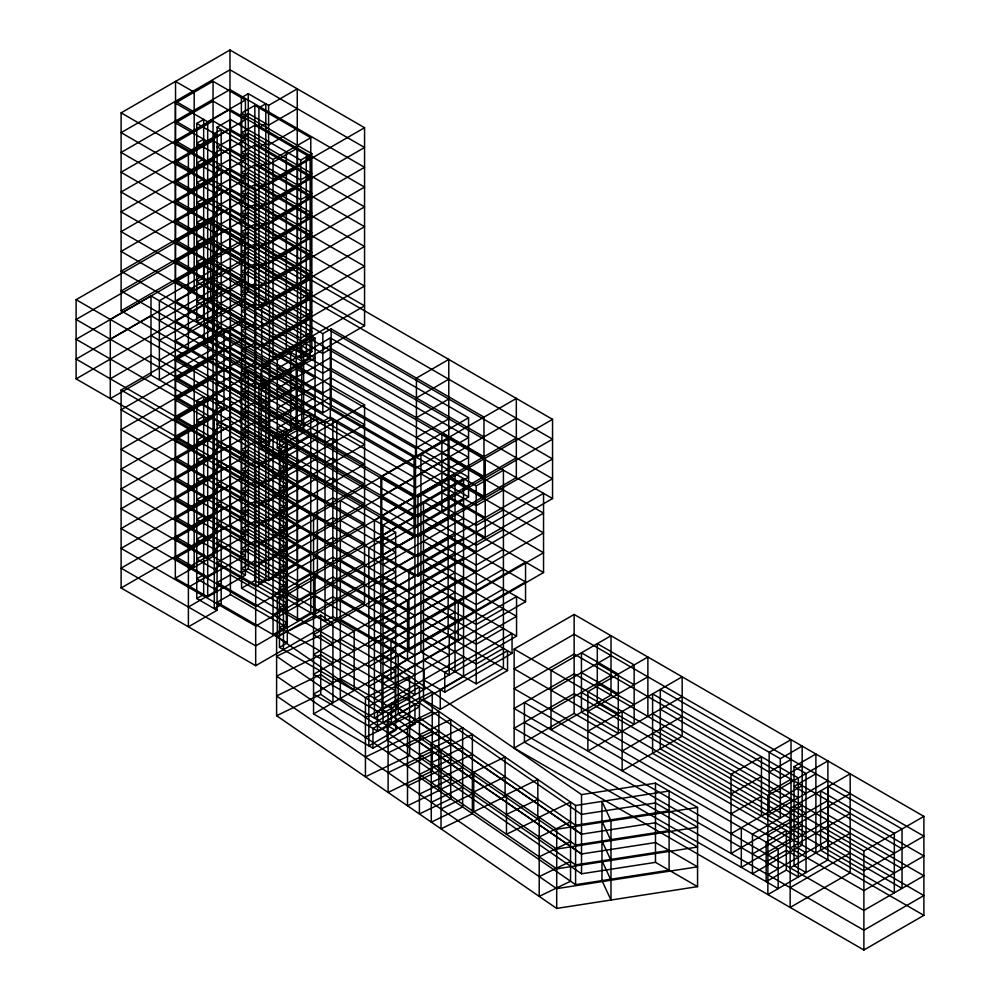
<?xml version="1.0" encoding="UTF-8"?>
<svg xmlns="http://www.w3.org/2000/svg" width="1000" height="1000" viewBox="0 0 1000 1000"><rect width="100%" height="100%" fill="white"/><g stroke="black" fill="none" stroke-linecap="round" stroke-linejoin="round"><path stroke-width="1.5" d="M245.413 377.137L245.413 99.987L213.05 81.3L175.325 103.075L175.325 578.2L207.688 596.888L245.413 575.1L245.413 377.137L207.688 398.913M310.775 553.45L297.488 561.125L241.55 528.825L254.838 521.163L325.025 561.675L332.837 557.163L407.525 600.288L407.525 659.675L332.837 616.55L325.025 621.075L254.838 580.55L254.838 105.425L241.55 113.1L241.55 588.225L297.488 620.513L310.775 612.837L310.775 414.875L297.488 422.55L297.488 620.513M258.913 285.95L258.913 305.75L265.812 301.762L265.812 103.8L258.913 107.775L258.913 285.95L265.812 281.962M121.112 112.85L229.975 50L364.562 127.7L364.562 325.662L255.688 388.525L121.112 310.825L121.112 112.85L255.688 190.55L364.562 127.7M196.762 123.425L203.663 119.438L203.663 317.4L196.762 321.388L196.762 123.425L217.075 135.15L188.4 151.7L188.4 349.675M268.6 105.4L248.275 93.675L241.375 97.662L241.375 295.625L248.275 291.637L268.6 303.375L268.6 105.4L297.262 88.85L297.262 286.812M175.325 103.075L207.688 121.762L245.413 99.987M188.4 428.862L188.4 626.825L217.075 610.275L217.113 127.2L230.4 119.537L300.7 160.113L311.837 153.688L311.837 351.65L300.7 358.088L230.4 317.5L217.113 325.175M203.663 139.238L196.762 143.212L217.075 154.95L188.4 171.5M241.375 117.463L248.275 113.475L268.6 125.2L297.262 108.65M203.663 159.025L196.762 163.012L217.075 174.737L188.4 191.3M241.375 137.25L248.275 133.275L268.6 145L297.262 128.438M214.288 153.338L221.188 149.35M258.913 127.575L265.812 123.588M203.663 178.825L196.762 182.812L217.075 194.537L188.4 211.1M241.375 157.05L248.275 153.062L268.6 164.8L297.262 148.238M214.288 173.137L221.188 169.15M258.913 147.375L265.812 143.387M203.663 198.625L196.762 202.613L217.075 214.338L188.4 230.888M241.375 176.85L248.275 172.862L268.6 184.587L297.262 168.038M214.288 192.925L221.188 188.95M258.913 167.175L265.812 163.188M273.05 159.5L310.775 137.725L310.775 335.688L273.05 357.463L273.05 159.5L217.113 127.2M203.663 218.425L196.762 222.4L217.075 234.137L188.4 250.688M241.375 196.637L248.275 192.662L268.6 204.387L297.262 187.838M214.288 212.725L221.188 208.738M258.913 186.962L265.812 182.987M76.112 299.688L210.688 221.988L552.55 419.35L552.55 498.537L417.962 576.237L76.112 378.875L76.112 299.688L417.962 497.05L552.55 419.35M203.663 238.212L196.762 242.2L217.075 253.925L188.4 270.487M241.375 216.438L248.275 212.45L268.6 224.188L297.262 207.625M214.288 232.525L221.188 228.538M258.913 206.762L265.812 202.775M203.663 258.012L196.762 262L217.075 273.725L188.4 290.275M241.375 236.238L248.275 232.25L268.6 243.988L297.262 227.425M214.288 252.325L221.188 248.337M258.913 226.562L265.812 222.575M121.112 310.825L229.975 247.963L364.562 325.662M150.988 295.925L110.288 319.425L110.288 398.6L150.988 375.112L269.562 443.562L269.562 364.387L150.988 295.925L150.988 375.112M204.213 265.188L244.875 241.713L244.875 320.9L204.213 344.375L204.213 265.188L322.837 333.675L331.125 328.888L483.975 417.125L483.975 496.312L331.125 408.075L322.837 412.863L204.213 344.375M203.663 277.812L196.762 281.788L217.075 293.525L188.4 310.075M241.375 256.038L248.275 252.05L268.6 263.775L297.262 247.225M214.288 272.113L221.188 268.137M258.913 246.363L265.812 242.375M110.288 339.212L150.988 315.725L269.562 384.175L261.175 389.012L414.062 477.287M244.875 261.512L204.213 284.988L322.837 353.475L331.125 348.675L483.975 436.925M159.362 320.562L212.6 289.825M203.663 297.6L196.762 301.588L217.075 313.325L188.4 329.875M241.375 275.825L248.275 271.85L268.6 283.575L297.262 267.025M214.288 291.913L221.188 287.925M258.913 266.15L265.812 262.175M76.112 378.875L244.875 281.312M159.362 340.35L212.6 309.625M214.288 311.712L221.188 307.725M207.688 319.725L245.413 297.95M110.288 378.812L150.988 355.312L269.562 423.775L261.175 428.612L414.062 516.875M244.875 301.112L204.213 324.575L322.837 393.062L331.125 388.275L483.975 476.512M254.838 303.4L241.55 311.062L311.837 351.65M159.362 360.15L212.6 329.412M310.125 279.387L261.688 307.35L261.688 386.538L310.125 358.575L310.125 159.125L306.275 156.9L306.275 354.862L310.125 357.1M207.688 339.525L245.413 317.75M121.112 390.012L229.975 327.15L364.562 404.85L364.562 602.825L255.688 665.675L121.112 587.975L121.112 390.012L255.688 467.713L364.562 404.85M217.113 344.975L230.4 337.3L290.625 372.062M254.838 323.188L241.55 330.863L301.762 365.637M175.538 376.887L223.975 348.925M261.688 327.15L310.125 299.188M207.688 359.325L245.413 337.55M217.113 364.762L230.4 357.1L290.625 391.863M254.838 342.987L241.55 350.662L301.762 385.425M175.538 396.688L223.975 368.725M261.688 346.95L310.125 318.988M207.688 379.113L245.413 357.337M217.113 384.562L230.4 376.887L290.625 411.662M254.838 362.788L241.55 370.462L301.762 405.225M196.762 400.575L203.663 396.587L203.663 594.55L196.762 598.538L196.762 400.575L217.075 412.3M268.6 580.525L268.6 382.562L248.275 370.825L241.375 374.812L241.375 572.775L248.275 568.8L268.6 580.525L297.262 563.975L297.262 366M175.538 416.488L223.975 388.525M261.688 366.75L310.125 338.787M261.175 369.225L414.062 457.488L414.062 536.675L261.175 448.4L261.175 369.225L269.562 364.387M468.562 417.762L415.525 448.375L277.262 368.562L330.312 337.938L468.562 417.762L468.562 496.95L415.525 527.562L277.262 447.75L277.337 359.938L315.05 338.162L315.05 417.35L277.337 439.125M217.113 404.363L230.4 396.688L290.625 431.45L290.625 352.275M254.838 382.587L241.55 390.25L301.762 425.025L301.762 345.838M203.663 416.388L196.762 420.375L217.075 432.1L188.4 448.65M241.375 394.613L248.275 390.625L268.6 402.35L297.262 385.8M175.538 436.275L223.975 408.312L223.975 329.137L175.538 357.1L175.538 556.55L194.188 567.312L194.188 369.35L175.538 358.575M203.663 436.188L196.762 440.163L217.075 451.9L188.4 468.45M241.375 414.412L248.275 410.425L268.6 422.15L297.262 405.6M214.288 430.487L221.188 426.512M258.913 404.725L265.812 400.75M203.663 455.975L196.762 459.963L217.075 471.688L188.4 488.25M241.375 434.2L248.275 430.225L268.6 441.95L297.262 425.4M214.288 450.288L221.188 446.3M258.913 424.525L265.812 420.538M203.663 475.775L196.762 479.762L217.075 491.488L188.4 508.05M241.375 454L248.275 450.012L268.6 461.75L297.262 445.188M214.288 470.087L221.188 466.1M258.913 444.325L265.812 440.337M261.175 448.4L269.562 443.562M277.262 447.75L330.312 417.125L468.562 496.95M279.488 449.4L287.3 444.875L287.3 642.85L279.488 647.362L279.488 449.4L283.45 451.688L283.45 649.65M287.3 444.875L175.325 380.238L213.05 358.462L325.025 423.1L332.837 418.587L332.837 616.55M203.663 495.575L196.762 499.562L217.075 511.287L188.4 527.837M241.375 473.8L248.275 469.812L268.6 481.538L297.262 464.988M214.288 489.875L221.188 485.9M258.913 464.125L265.812 460.138M273.05 456.45L286.337 448.775L230.4 416.488L217.113 424.15L287.3 464.675L279.488 469.188L283.45 471.488M310.775 434.675L297.488 442.35L241.55 410.05L254.838 402.375L325.025 442.9L332.837 438.387L336.812 440.675M279.7 460.288L317.413 438.512M203.663 515.375L196.762 519.35L217.075 531.087L188.4 547.638M241.375 493.587L248.275 489.613L268.6 501.337L297.262 484.787M214.288 509.675L221.188 505.688M258.913 483.913L265.812 479.938M273.05 476.25L286.337 468.575L230.4 436.287L217.113 443.95L287.3 484.475L279.488 488.988L283.45 491.275M310.775 454.475L297.488 462.137L241.55 429.85L254.838 422.175L325.025 462.7L332.837 458.188L336.812 460.475M416.425 397.925L448.787 379.237M279.7 480.075L317.413 458.3M203.663 535.163L196.762 539.15L217.075 550.875L188.4 567.438M241.375 513.387L248.275 509.4L268.6 521.138L297.262 504.575M214.288 529.475L221.188 525.487M258.913 503.713L265.812 499.725M273.05 496.037L286.337 488.375L230.4 456.075L217.113 463.75L287.3 504.275L279.488 508.787L283.45 511.075M310.775 474.263L297.488 481.938L241.55 449.65L254.838 441.975L325.025 482.5L332.837 477.975L336.812 480.262M121.112 587.975L229.975 525.125L364.562 602.825M416.425 417.725L448.787 399.038M279.7 499.875L317.413 478.1M203.663 554.963L196.762 558.95L217.075 570.675L188.4 587.225M241.375 533.188L248.275 529.2L268.6 540.938L297.262 524.375M214.288 549.275L221.188 545.288M258.913 523.513L265.812 519.525M273.05 515.837L286.337 508.162L230.4 475.875L217.113 483.55L287.3 524.062L279.488 528.587L283.45 530.875M310.775 494.062L297.488 501.737L241.55 469.438L254.838 461.775L325.025 502.287L332.837 497.775L336.812 500.062M416.425 437.512L448.787 418.837M175.325 578.2L213.05 556.425L245.413 575.1M279.7 519.675L317.413 497.9M203.663 574.763L196.762 578.737L217.075 590.475L188.4 607.025M241.375 552.987L248.275 549L268.6 560.725L297.262 544.175M214.288 569.062L221.188 565.087M258.913 543.312L265.812 539.325M273.05 535.638L286.337 527.962L230.4 495.675L217.113 503.338L287.3 543.862L279.488 548.375L283.45 550.662M310.775 513.862L297.488 521.525L241.55 489.237L254.838 481.562L325.025 522.087L332.837 517.575L336.812 519.862M279.7 539.475L317.413 517.7M214.288 588.862L221.188 584.875M258.913 563.1L265.812 559.125M273.05 555.438L286.337 547.762L230.4 515.462L217.113 523.138L287.3 563.663L279.488 568.175L283.45 570.462M310.775 533.65L297.488 541.325L241.55 509.038L254.838 501.362L325.025 541.888L332.837 537.362L336.812 539.663M381.75 495.938L516.325 418.237M279.7 559.263L317.413 537.487M286.337 626.95L273.05 634.625L273.05 436.65L286.337 428.975L286.337 626.95L230.4 594.65L217.113 602.325L287.3 642.85M241.55 588.225L254.838 580.55M273.05 575.225L286.337 567.562L230.4 535.262L217.113 542.938L287.3 583.462L279.488 587.975L354.162 631.087L354.162 690.487L279.488 647.362M381.75 515.737L516.325 438.038M279.7 579.062L317.413 557.288M273.05 595.025L286.337 587.35L230.4 555.062L217.113 562.737L287.3 603.25L279.488 607.775L354.162 650.888M310.775 573.25L297.488 580.925L241.55 548.625L254.838 540.962L325.025 581.475L332.837 576.962L407.525 620.075M381.75 535.538L516.325 457.837M374.412 539.963L455 493.438M395.637 532.413L368.85 547.888L368.85 745.85L395.637 730.387L395.637 532.413L340.337 500.5L340.337 698.462L395.637 730.387M476.213 485.9L503.425 470.188L503.425 668.15L476.213 683.863L420.925 651.938L420.925 453.975L476.213 485.9L476.213 683.863M382.987 544.913L463.562 498.387M273.05 614.825L286.337 607.15L230.4 574.862L217.113 582.525L287.3 623.05L279.488 627.562L354.162 670.688M310.775 593.05L297.488 600.712L241.55 568.425L254.838 560.75L325.025 601.275L332.837 596.763L407.525 639.875M374.412 559.763L455 513.237M277.337 617.3L315.05 595.525M368.85 567.675L395.637 552.212L340.337 520.288M503.425 489.975L476.213 505.688L420.925 473.775M382.987 564.712L463.562 518.188M374.412 579.562L455 533.038M368.85 587.475L395.637 572.013L340.337 540.087M503.425 509.775L476.213 525.487L420.925 493.562M382.987 584.513L463.562 537.987M374.412 599.35L455 552.837M368.85 607.275L395.637 591.812L340.337 559.888M503.425 529.575L476.213 545.288L420.925 513.362M382.987 604.3L463.562 557.788M374.412 619.15L455 572.625M368.85 627.075L395.637 611.6L340.337 579.688M503.425 549.375L476.213 565.087L420.925 533.162M382.987 624.1L463.562 577.575M374.412 638.95L455 592.425M368.85 646.862L395.637 631.4L340.337 599.475M503.425 569.163L476.213 584.875L420.925 552.962M382.987 643.9L463.562 597.375M374.412 658.75L455 612.225M368.85 666.663L395.637 651.2L340.337 619.275M503.425 588.962L476.213 604.675L420.925 572.75M382.987 663.7L463.562 617.175M408.963 650.238L543.55 572.525L543.55 493.35L408.963 571.05L408.963 650.238L313.55 595.15L448.137 517.45L543.55 572.525M374.412 678.538L516.55 596.538L516.55 636.125L374.412 718.138L374.412 520.163L455 473.65L455 671.612M448.137 636.225L448.137 438.263L313.55 515.962L313.55 713.925L448.137 636.225L507.537 670.525L507.537 650.725L440.25 689.575L440.25 709.375L423.488 699.7L423.488 501.737L485.25 537.388L485.25 458.2L441.875 433.162L441.875 512.35M368.85 686.462L395.637 671L340.337 639.075M503.425 608.763L476.213 624.475L420.925 592.55M382.987 683.487L463.562 636.975M390.962 679.438L525.55 601.725L525.55 562.137L390.962 639.837L390.962 679.438L313.55 634.738L448.137 557.038L525.55 601.725M374.412 698.337L516.55 616.325L448.137 576.838L313.55 654.538L381.962 694.038M368.85 706.263L395.637 690.788L340.337 658.875M503.425 628.55L476.213 644.275L420.925 612.35M382.987 703.288L463.562 656.762M368.85 726.05L395.637 710.588L340.337 678.662M503.425 648.35L476.213 664.062L420.925 632.15M514.15 649.087L574.15 614.45L923.888 816.375L923.888 915.362L863.888 950L514.15 748.075L514.15 649.087L863.888 851.012L923.888 816.375M423.488 679.9L444.75 692.175L444.75 672.375L512.05 633.525L512.05 653.325L448.137 616.425L313.55 694.137L377.463 731.025L419.462 706.775L398.2 694.5M444.75 692.175L512.05 653.325M372.962 748.225L414.963 723.975L414.963 704.175L372.962 728.425L372.962 748.225L313.55 713.925M440.25 709.375L507.537 670.525M551 690.175L611.013 655.525M551 709.963L611.013 675.325M514.15 748.075L574.15 713.438L923.888 915.362M587.863 711.45L647.875 676.812M587.863 731.25L682.163 676.812L682.163 736.2L622.15 770.837L622.15 711.45M682.163 696.6L587.863 751.05L587.863 691.65L647.875 657.013L647.875 716.4M622.15 751.05L682.163 716.4M780.312 758.713L780.312 818.1L660.3 748.812L660.3 689.425L780.312 758.713L802.175 746.1L802.175 845.075L752.45 873.787L752.45 834.188L802.175 805.487M731.025 794.1L761.45 776.538M769.163 772.075L791.025 759.463M794.025 766.637L806.025 773.562L806.025 872.55L794.025 865.612L794.025 766.637L815.888 754.013L815.888 853M802.175 765.888L780.312 778.512L660.3 709.225M731.025 813.9L761.45 796.325M769.163 791.875L791.025 779.25M815.888 773.812L794.025 786.438L806.025 793.363M802.175 785.688L780.312 798.312L660.3 729.025M731.025 833.7L791.025 799.05M767.875 815.387L827.887 780.738M791.025 818.85L731.025 853.487L731.025 774.3L761.45 756.737L761.45 816.125M767.875 835.175L827.887 800.537M790.163 828.25L850.175 793.612M752.45 853.988L802.175 825.288M767.875 854.975L827.887 820.337M766.162 861.9L786.312 850.275L798.312 857.2M790.163 848.05L850.175 813.4M767.875 874.775L827.887 840.125M786.312 870.075L766.162 881.7L766.162 842.113L786.312 830.475L786.312 870.075L798.312 877L798.312 778.012L652.588 693.888L652.588 753.275L798.312 837.412M790.163 867.85L850.175 833.2M790.163 887.638L850.175 853M332.925 663.15L320.712 654.737L276.6 676.112L556.7 868.825L697.562 847.038L655.487 822.75L581.525 834.2L395.35 706.1L395.35 666.5L581.525 794.6L655.487 783.162L697.562 807.45L697.562 886.637L556.7 908.425L276.6 715.713L276.6 636.525L320.712 615.15L332.925 623.55L332.925 702.738L320.712 694.338L320.712 615.15M276.6 715.713L320.712 694.338M365.438 717.438L409.55 696.075M365.438 737.237L409.675 715.8M388.113 733.037L432.225 711.675M365.438 757.038L409.675 735.6M419.4 734.775L450.737 719.587L450.737 798.775L419.4 813.962L419.462 686.975L377.463 711.225L377.463 731.025M388.113 752.837L432.337 731.413M407.512 746.388L438.862 731.213M419.4 754.562L450.737 739.388M388.113 772.638L432.337 751.213M407.512 766.188L438.862 751M431.287 762.75L462.625 747.562M419.4 774.362L450.737 759.175M441.025 769.45L472.362 754.262M407.512 785.987L438.862 770.8M431.287 782.537L462.625 767.362M419.4 794.163L450.737 778.975M441.025 789.237L472.362 774.062M431.287 802.337L462.625 787.15M473.75 791.963L505.1 776.775M441.025 809.038L472.362 793.85M506.475 814.488L537.825 799.3M539.212 837L570.55 821.812M539.212 856.8L570.55 841.612M539.212 876.6L570.55 861.413M419.45 698.062L575.588 805.487L669.1 791.012L669.1 870.2L575.588 884.675L419.45 777.25M669.1 810.812L575.588 825.275L419.45 717.862M276.6 636.525L556.7 829.237L697.562 807.45M669.1 830.612L575.588 845.075L419.45 737.65M697.562 886.637L655.487 862.35L581.525 873.787L387.188 740.013L387.188 720.212L581.525 853.988L655.487 842.55L697.562 866.838L556.7 888.625L276.6 695.913L320.712 674.538L332.925 682.95M669.1 850.413L575.588 864.875L419.45 757.45M254.838 105.425L310.775 137.725M241.55 113.1L311.837 153.688M175.538 101.225L194.188 111.988M306.275 176.7L310.125 178.925M175.538 121.025L194.188 131.788M306.275 196.5L310.125 198.725M175.538 140.812L194.188 151.575M306.275 216.287L310.125 218.512M175.538 160.613L194.188 171.375M306.275 236.088L310.125 238.312M175.538 180.413L194.188 191.175M306.275 255.888L310.125 258.113M175.538 200.212L194.188 210.975M306.275 275.675L310.125 277.913M175.538 220L194.188 230.763M306.275 295.475L310.125 297.7M175.538 239.8L194.188 250.562M306.275 315.275L310.125 317.5M315.05 338.162L213.05 279.275L175.325 301.05L277.337 359.938M175.538 259.6L194.188 270.363M306.275 335.075L310.125 337.3M483.975 456.725L331.125 368.475L322.837 373.263L204.213 304.788M552.55 498.537L210.688 301.175L210.688 221.988M296.2 368.85L303.625 373.137M441.875 452.962L485.25 478M196.762 321.388L217.075 333.113M296.2 388.65L303.625 392.938M441.875 472.75L485.25 497.8M296.2 408.438L303.625 412.725M441.875 492.55L485.25 517.6M150.988 335.513L269.562 403.975L261.175 408.812L414.062 497.075M175.538 378.375L194.188 389.137M380.85 496.912L414.925 516.575M423.488 521.525L476.25 551.987M175.538 398.175L194.188 408.938M380.85 516.7L414.925 536.375M423.488 541.325L476.25 571.788M175.538 417.975L194.188 428.738M380.85 536.5L414.925 556.175M423.488 561.125L476.25 591.587M597.3 663.45L634.15 684.725M828.312 806.225L902.038 848.787M175.538 437.762L194.188 448.525M380.85 556.3L414.925 575.975M423.488 580.925L476.25 611.375M581.438 672.6L618.3 693.888M652.588 713.675L798.312 797.812M820.6 810.688L894.325 853.25M516.55 636.125L448.137 596.638L313.55 674.338L381.962 713.825L381.962 674.237M597.3 683.238L634.15 704.525M794.025 806.225L806.025 813.162M828.312 826.025L902.038 868.587M175.538 457.562L194.188 468.325M380.85 576.1L414.925 595.763M423.488 600.712L458.25 620.788M581.438 692.4L618.3 713.675M652.588 733.475L798.312 817.613M820.6 830.475L894.325 873.037M794.025 826.025L806.025 832.95M175.538 477.362L194.188 488.125M380.85 595.887L414.925 615.562M423.488 620.513L458.25 640.588L458.25 600.988M794.025 845.825L806.025 852.75M175.538 497.163L194.188 507.925M380.85 615.688L414.925 635.363M423.488 640.312L449.25 655.188M175.538 516.95L194.188 527.712M380.85 635.487L414.925 655.163M423.488 660.1L449.25 674.975L449.25 635.388M524.425 722.337L778.162 868.838M175.538 536.75L194.188 547.513M380.85 655.275L414.925 674.95M398.2 674.7L423.963 689.575L423.963 669.788L398.2 654.912L398.2 714.3L414.963 723.975M196.762 598.538L217.075 610.275M332.925 643.35L320.712 634.95L276.6 656.312L556.7 849.038L697.562 827.237L655.487 802.95L581.525 814.4L395.35 686.3M581.525 834.2L391.375 703.2L391.375 722.987L581.525 853.988M601.962 821.2L610.988 840.638M601.962 841L610.988 860.438M601.962 860.788L610.988 880.225M863.888 851.012L863.888 950M769.163 811.675L769.163 752.288L791.025 739.663L791.025 838.65L741.312 867.35L741.312 827.763M655.487 783.162L655.487 862.35M581.525 794.6L581.525 873.787M575.588 805.487L575.588 884.675M574.15 614.45L574.15 713.438M556.7 829.237L556.7 908.425M449.038 437.3L449.038 516.475M417.962 497.05L417.962 576.237M415.525 448.375L415.525 527.562M336.812 420.875L336.812 618.837M331.125 328.888L331.125 408.075M330.312 337.938L330.312 417.125M325.025 423.1L325.025 621.075M322.837 333.675L322.837 412.863M300.7 160.113L300.7 358.088M297.488 145.4L297.488 343.363M286.337 151.825L286.337 349.8M269.475 302.863L269.475 382.05M255.688 190.55L255.688 388.525M255.688 467.713L255.688 665.675M248.275 93.675L248.275 291.637M248.275 370.825L248.275 568.8M230.4 119.537L230.4 594.65M229.975 50L229.975 247.963M229.975 327.15L229.975 525.125M216.238 333.6L216.238 412.788M213.05 81.3L213.05 556.425M207.688 121.762L207.688 596.888M229.975 69.8L121.112 132.65L255.688 210.35L364.562 147.5L229.975 69.8M229.975 89.588L121.112 152.45L255.688 230.15L364.562 167.3L229.975 89.588M213.05 101.1L175.325 122.875L207.688 141.562L245.413 119.787L213.05 101.1M229.975 109.388L121.112 172.237L255.688 249.95L364.562 187.087L229.975 109.388M213.05 120.9L175.325 142.675L207.688 161.35L245.413 139.575L213.05 120.9M221.188 129.562L214.288 133.537L214.288 331.512L221.188 327.525L221.188 129.562M229.975 129.188L121.112 192.037L255.688 269.738L364.562 206.887L229.975 129.188M213.05 140.688L175.325 162.475L207.688 181.15L245.413 159.375L213.05 140.688M230.4 139.338L217.113 147L273.05 179.3L310.775 157.525L254.838 125.225L241.55 132.9L311.837 173.475L300.7 179.913L230.4 139.338M229.975 148.988L121.112 211.838L255.688 289.538L364.562 226.688L229.975 148.988M213.05 160.487L175.325 182.262L207.688 200.95L245.413 179.175L213.05 160.487M230.4 159.125L217.113 166.8L273.05 199.088L310.775 177.312L254.838 145.025L241.55 152.7L311.837 193.275L300.7 199.713L230.4 159.125M229.975 168.775L121.112 231.637L255.688 309.337L364.562 246.475L229.975 168.775M213.05 180.287L175.325 202.062L207.688 220.75L245.413 198.975L213.05 180.287M230.4 178.925L217.113 186.6L273.05 218.888L310.775 197.113L254.838 164.825L241.55 172.488L311.837 213.075L300.7 219.513L230.4 178.925M229.975 188.575L121.112 251.425L255.688 329.125L364.562 266.275L229.975 188.575M213.05 200.087L175.325 221.863L207.688 240.538L245.413 218.762L213.05 200.087M230.4 198.725L217.113 206.388L273.05 238.688L310.775 216.912L254.838 184.613L241.55 192.288L311.837 232.875L300.7 239.3L230.4 198.725M229.975 208.375L121.112 271.225L255.688 348.925L364.562 286.075L229.975 208.375M213.05 219.875L175.325 241.65L207.688 260.338L245.413 238.562L213.05 219.875M230.4 218.512L217.113 226.188L273.05 258.488L310.775 236.7L254.838 204.412L241.55 212.087L311.837 252.662L300.7 259.1L230.4 218.512M229.975 228.175L121.112 291.025L255.688 368.725L364.562 305.875L229.975 228.175M213.05 239.675L175.325 261.45L207.688 280.138L245.413 258.363L213.05 239.675M210.688 241.775L76.112 319.488L417.962 516.85L552.55 439.15L210.688 241.775M230.4 238.312L217.113 245.987L273.05 278.275L310.775 256.5L254.838 224.213L241.55 231.875L311.837 272.462L300.7 278.9L230.4 238.312M213.05 259.475L175.325 281.25L207.688 299.938L245.413 278.15L213.05 259.475M210.688 261.575L76.112 339.275L417.962 536.65L552.55 458.95L210.688 261.575M230.4 258.113L217.113 265.788L273.05 298.075L310.775 276.3L254.838 244.013L241.55 251.675L311.837 292.262L300.7 298.7L230.4 258.113M212.6 270.025L159.362 300.763L159.362 379.95L212.6 349.212L212.6 270.025M210.688 281.375L76.112 359.075L417.962 556.45L552.55 478.75L210.688 281.375M230.4 277.913L217.113 285.575L273.05 317.875L310.775 296.1L254.838 263.8L241.55 271.475L311.837 312.062L300.7 318.488L230.4 277.913M213.05 299.062L175.325 320.838L277.337 379.738L315.05 357.962L213.05 299.062M230.4 297.7L217.113 305.375L273.05 337.675L310.775 315.887L254.838 283.6L241.55 291.275L311.837 331.85L300.7 338.288L230.4 297.7M213.05 318.863L175.325 340.637L277.337 399.538L315.05 377.762L213.05 318.863M213.05 338.663L175.325 360.438L277.337 419.325L315.05 397.55L213.05 338.663M229.975 346.95L121.112 409.8L255.688 487.5L364.562 424.65L229.975 346.95M229.975 366.75L121.112 429.6L255.688 507.3L364.562 444.45L229.975 366.75M213.05 378.25L175.325 400.025L207.688 418.713L245.413 396.938L213.05 378.25M229.975 386.538L121.112 449.4L255.688 527.1L364.562 464.25L229.975 386.538M213.05 398.05L175.325 419.825L207.688 438.512L245.413 416.737L213.05 398.05M221.188 406.712L214.288 410.7L214.288 608.663L221.188 604.675L221.188 406.712M265.812 380.95L258.913 384.938L258.913 582.9L265.812 578.913L265.812 380.95M229.975 406.337L121.112 469.188L255.688 546.9L364.562 484.038L229.975 406.337M213.05 417.85L175.325 439.625L207.688 458.3L245.413 436.525L213.05 417.85M330.312 357.738L277.262 388.363L415.525 468.175L468.562 437.55L330.312 357.738M229.975 426.138L121.112 488.988L255.688 566.688L364.562 503.837L229.975 426.138M213.05 437.638L175.325 459.425L207.688 478.1L245.413 456.325L213.05 437.638M330.312 377.525L277.262 408.15L415.525 487.975L468.562 457.35L330.312 377.525M229.975 445.938L121.112 508.787L255.688 586.487L364.562 523.638L229.975 445.938M213.05 457.438L175.325 479.212L207.688 497.9L245.413 476.125L213.05 457.438M330.312 397.325L277.262 427.95L415.525 507.775L468.562 477.15L330.312 397.325M229.975 465.725L121.112 528.587L255.688 606.287L364.562 543.425L229.975 465.725M213.05 477.238L175.325 499.012L207.688 517.7L245.413 495.925L213.05 477.238M317.413 418.713L279.7 440.487L279.7 598.862L317.413 577.087L317.413 418.713M229.975 485.525L121.112 548.375L255.688 626.075L364.562 563.225L229.975 485.525M448.787 359.45L416.425 378.125L416.425 457.312L448.787 438.638L448.787 359.45M213.05 497.038L175.325 518.812L207.688 537.487L245.413 515.712L213.05 497.038M229.975 505.325L121.112 568.175L255.688 645.875L364.562 583.025L229.975 505.325M213.05 516.825L175.325 538.6L207.688 557.288L245.413 535.513L213.05 516.825M213.05 536.625L175.325 558.4L207.688 577.087L245.413 555.312L213.05 536.625M516.325 398.45L381.75 476.15L381.75 555.337L516.325 477.625L516.325 398.45M448.137 458.062L313.55 535.763L408.963 590.837L543.55 513.138L448.137 458.062M448.137 477.85L313.55 555.55L408.963 610.638L543.55 532.938L448.137 477.85M463.562 478.6L382.987 525.112L382.987 723.088L463.562 676.562L463.562 478.6M448.137 497.65L313.55 575.35L408.963 630.438L543.55 552.737L448.137 497.65M315.05 575.725L277.337 597.5L277.337 637.087L315.05 615.312L315.05 575.725M448.137 537.25L313.55 614.95L390.962 659.638L525.55 581.938L448.137 537.25M574.15 634.25L514.15 668.888L863.888 870.812L923.888 836.175L574.15 634.25M574.15 654.038L514.15 688.688L863.888 890.612L923.888 855.962L574.15 654.038M611.013 635.725L551 670.375L551 729.762L611.013 695.125L611.013 635.725M574.15 673.838L514.15 708.487L863.888 910.413L923.888 875.763L574.15 673.838M574.15 693.637L514.15 728.275L863.888 930.2L923.888 895.562L574.15 693.637M827.887 760.938L767.875 795.588L767.875 894.575L827.887 859.925L827.887 760.938M850.175 773.812L790.163 808.45L790.163 907.438L850.175 872.8L850.175 773.812M409.55 676.275L365.438 697.638L365.438 776.825L409.6 755.438L409.55 676.275M432.225 691.875L388.113 713.25L388.113 792.425L432.262 771.038L432.225 691.875M438.862 711.413L407.512 726.6L407.512 805.788L438.862 790.6L438.862 711.413M462.625 727.763L431.287 742.95L431.287 822.138L462.625 806.95L462.625 727.763M472.362 734.463L441.025 749.65L441.025 828.838L472.362 813.65L472.362 734.463M505.1 756.988L473.75 772.163L473.75 811.762L505.1 796.575L505.1 756.988M537.825 779.5L506.475 794.688L506.475 834.275L537.825 819.1L537.825 779.5M570.55 802.025L539.212 817.2L539.212 896.388L570.55 881.213L570.55 802.025M194.188 92.188L175.538 81.425L175.538 279.387L194.188 290.163L194.188 92.188M303.625 353.338L296.2 349.05L296.2 428.237L303.625 432.525L303.625 353.338M414.925 496.788L380.85 477.113L380.85 675.075L414.925 694.75L414.925 496.788M634.15 664.925L597.3 643.65L597.3 703.037L634.15 724.325L634.15 664.925M902.038 828.988L828.312 786.425L828.312 845.825L902.038 888.388L902.038 828.988M618.3 674.087L581.438 652.8L581.438 712.2L618.3 733.475L618.3 674.087M894.325 833.45L820.6 790.888L820.6 850.275L894.325 892.837L894.325 833.45M778.162 849.038L524.425 702.55L524.425 742.138L778.162 888.625L778.162 849.038M610.988 820.837L601.962 801.4L601.962 880.588L610.988 900.025L610.988 820.837"/></g></svg>
